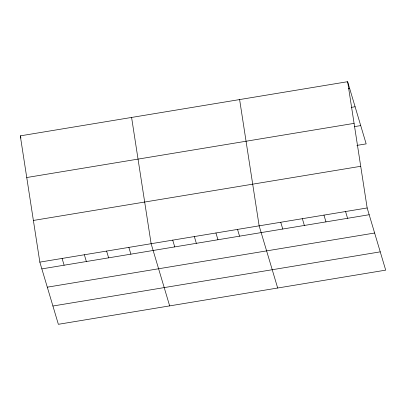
<?xml version="1.0" encoding="UTF-8"?>
<svg xmlns="http://www.w3.org/2000/svg" width="406" height="406" viewBox="0 0 406 406"><rect width="100%" height="100%" fill="white"/><g stroke="black" fill="none" stroke-linecap="round" stroke-linejoin="round"><path stroke-width="0.61" d="M347.632 81.697L367.161 207.963L385.7 270.142L58.368 324.303L39.834 262.124L20.3 135.858L347.632 81.697L366.166 143.876L356.91 145.409M348.414 88.67L349.647 88.467M351.398 107.367L355.098 106.753M26.745 177.523L354.078 123.368M354.545 126.611L360.716 125.591M33.388 220.453L360.716 166.298M39.834 262.124L367.161 207.963M41.848 268.889L369.181 214.728M47.299 287.174L374.631 233.014M52.917 306.012L380.249 251.857M345.562 211.536L347.577 218.306M323.958 215.114L325.972 221.879M302.353 218.687L304.368 225.452M280.749 222.26L282.764 229.025M277.679 288.016L259.145 225.837L239.611 99.571M237.54 229.41L239.555 236.175M215.936 232.983L217.956 239.748M194.332 236.561L196.352 243.326M172.728 240.134L174.747 246.899M169.662 305.885L151.123 243.707L131.595 117.446M128.864 247.391L130.884 254.156M106.605 251.075L108.625 257.84M84.352 254.755L86.366 261.52M62.093 258.439L64.107 265.204M20.3 135.858L20.97 138.111"/></g></svg>
